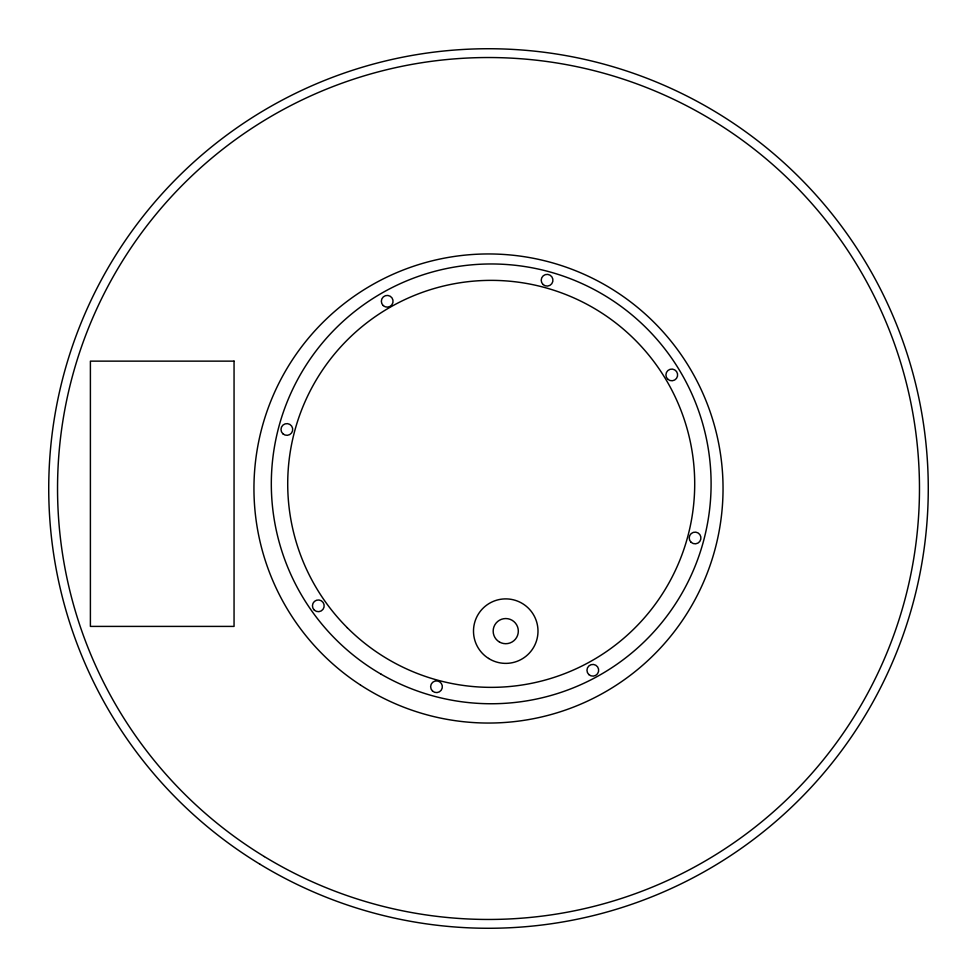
<?xml version="1.0" encoding="UTF-8"?>
<svg xmlns="http://www.w3.org/2000/svg" width="977" height="977" viewBox="0 0 977 977"><rect width="100%" height="100%" fill="white"/><g stroke="black" fill="none" stroke-linecap="round" stroke-linejoin="round"><path stroke-width="1.47" d="M234.053 361.136L90.397 361.136L90.397 626.404L234.053 626.404L234.053 361.136M259.784 864.12A439.772 439.772 0 0 0 928.15 498.771A439.772 439.772 0 0 0 277.566 102.622A439.772 439.772 0 0 0 259.784 864.12M360.476 685.024A234.541 234.541 0 0 0 722.699 501.116A234.541 234.541 0 0 0 382.325 279.361A234.541 234.541 0 0 0 360.476 685.024M264.364 856.597A430.979 430.979 0 0 0 919.357 498.563A430.979 430.979 0 0 0 281.779 110.34A430.979 430.979 0 0 0 264.364 856.597M381.262 674.289A219.886 219.886 0 0 0 711.097 483.859A219.886 219.886 0 0 0 381.262 293.43A219.886 219.886 0 0 0 381.262 674.289M488.598 658.449A32.253 32.253 0 0 0 537.973 632.314A32.253 32.253 0 0 0 490.662 602.626A32.253 32.253 0 0 0 488.598 658.449M499.455 642.023A12.579 12.579 0 0 0 518.323 631.13A12.579 12.579 0 0 0 499.455 620.236A12.579 12.579 0 0 0 499.455 642.023M432.518 691.044A5.862 5.862 0 0 0 442.215 688.028A5.862 5.862 0 0 0 434.753 681.14A5.862 5.862 0 0 0 432.518 691.044M667.792 379.235A5.862 5.862 0 0 0 677.488 376.206A5.862 5.862 0 0 0 670.027 369.33A5.862 5.862 0 0 0 667.792 379.235M282.878 433.776A5.862 5.862 0 0 0 292.575 430.759A5.862 5.862 0 0 0 285.101 423.871A5.862 5.862 0 0 0 282.878 433.776M588.838 674.582A5.862 5.862 0 0 0 598.535 671.565A5.862 5.862 0 0 0 591.073 664.678A5.862 5.862 0 0 0 588.838 674.582M543.102 284.539A5.862 5.862 0 0 0 552.799 281.51A5.862 5.862 0 0 0 545.337 274.622A5.862 5.862 0 0 0 543.102 284.539M383.228 305.581A5.862 5.862 0 0 0 392.925 302.565A5.862 5.862 0 0 0 385.463 295.677A5.862 5.862 0 0 0 383.228 305.581M314.338 610.136A5.862 5.862 0 0 0 324.034 607.108A5.862 5.862 0 0 0 316.56 600.22A5.862 5.862 0 0 0 314.338 610.136M691.093 542.284A5.862 5.862 0 0 0 700.79 539.267A5.862 5.862 0 0 0 693.328 532.38A5.862 5.862 0 0 0 691.093 542.284M347.311 627.747A203.497 203.497 0 0 0 687.771 536.532A203.497 203.497 0 0 0 438.539 287.299A203.497 203.497 0 0 0 347.311 627.747"/></g></svg>
